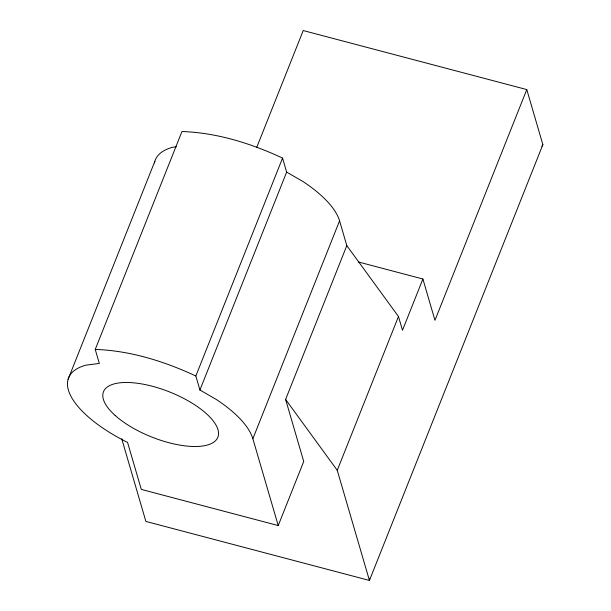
<?xml version="1.0" encoding="UTF-8"?>
<svg xmlns="http://www.w3.org/2000/svg" width="611" height="611" viewBox="0 0 611 611"><rect width="100%" height="100%" fill="white"/><g stroke="black" fill="none" stroke-linecap="round" stroke-linejoin="round"><path stroke-width="0.92" d="M369.686 578.602L369.434 580.45L145.884 521.427L121.711 438.706M68.134 379.21L154.85 161.304M95.24 349.431L181.956 131.525C216.92 132.694 251.014 143.394 282.549 158.081L286.643 172.096L199.927 390.001L216.5 399.579A98.898 38.959 21.7 0 1 252.87 438.751L278.219 525.559L141.294 489.411L127.539 442.326L126.042 441.669A99.089 39.035 21.7 0 1 86.052 365.141L99.333 363.438L95.24 349.431C130.204 350.599 164.298 361.307 195.841 375.994L199.927 390.001M256.788 147.236L303.224 30.55L526.781 89.573L542.866 144.639L369.434 580.45L337.257 470.325L285.604 399.434L346.811 245.622L339.571 220.838A98.898 38.959 21.7 0 0 303.209 181.681L286.643 172.096M195.841 375.994L282.549 158.081M252.855 438.751L339.571 220.838M278.219 525.559L303.728 461.473L285.604 399.434M337.257 470.325L398.471 316.506L346.811 245.622M358.497 261.997L422.896 279.006L402.489 330.276L398.471 316.506M526.781 89.573L434.963 320.301L422.896 279.006M541.881 146.243L542.866 144.639M176.312 146.777L172.768 147.236A99.089 39.035 21.7 0 0 154.461 162.961M115.181 415.503A61.535 24.241 21.7 0 0 214.4 441.7A61.535 24.241 21.7 0 0 152.422 386.274A61.535 24.241 21.7 0 0 115.181 415.503"/></g></svg>
